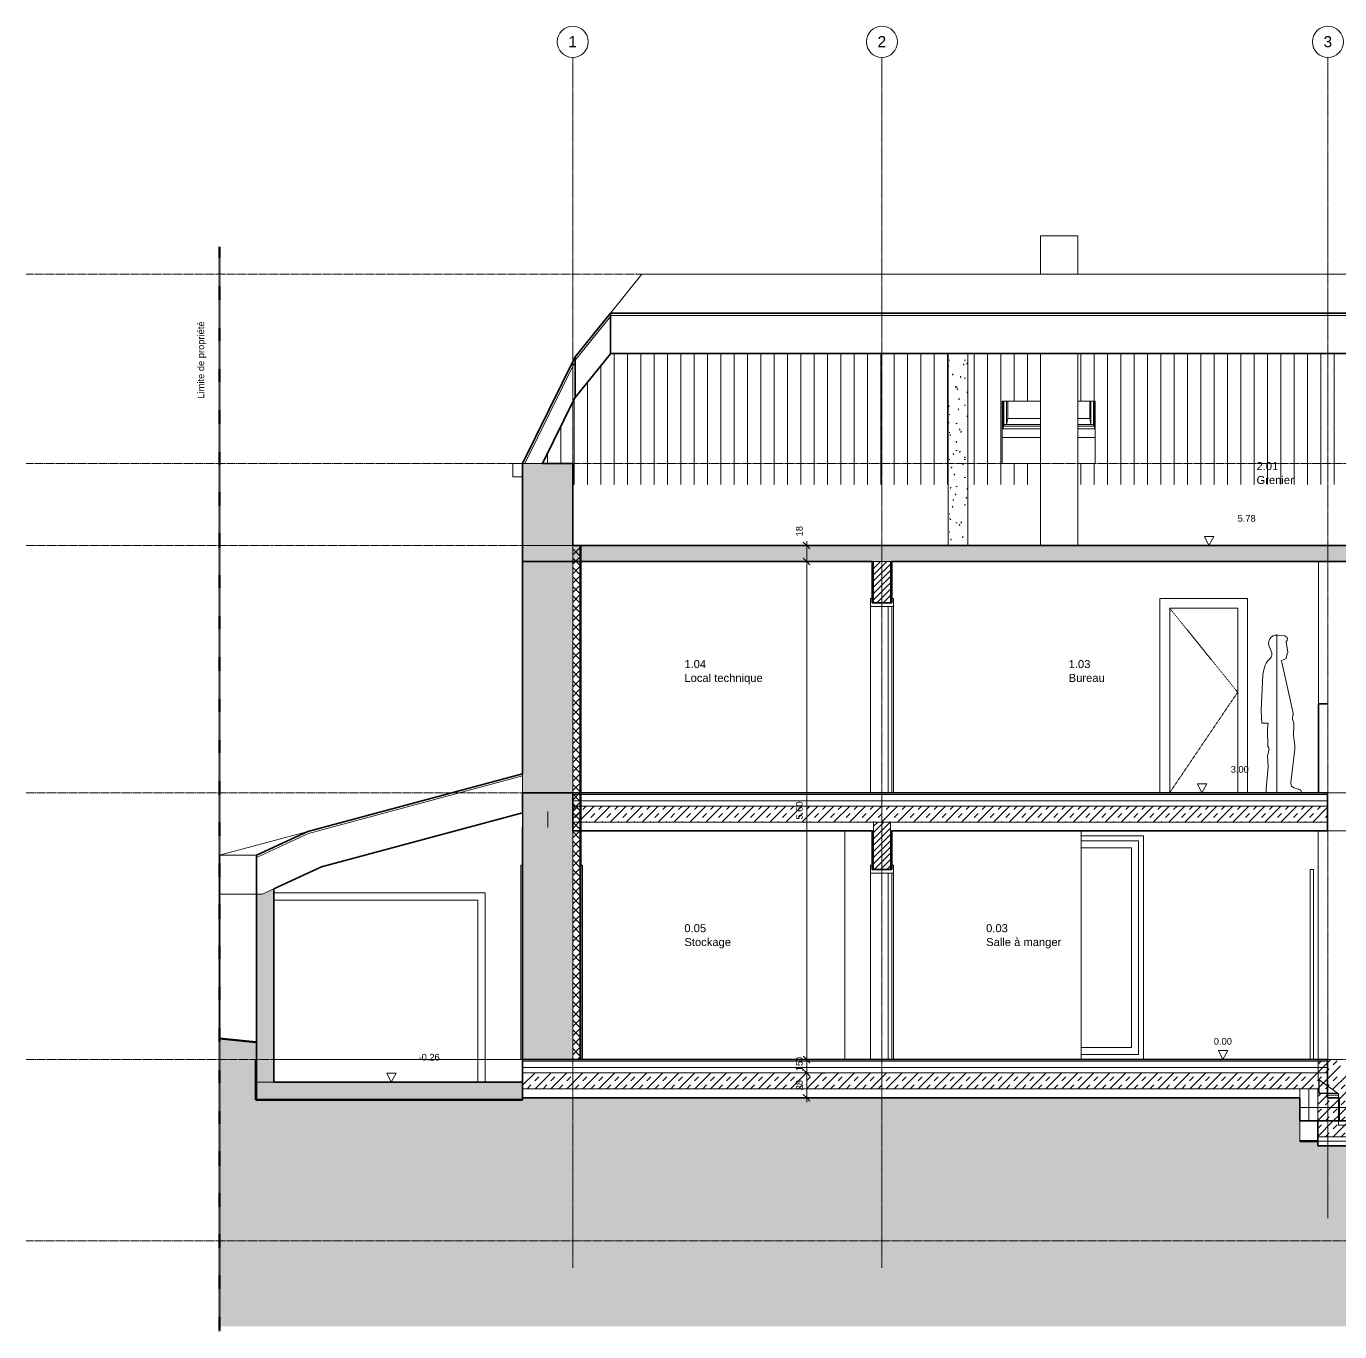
# Model space of a CAD drawing. Header units: millimetres. Extents: x 66 to 27871, y -4540 to 11619.
# Drawn here: x 66 to 14840, y -3062 to 11619 of the extents above; entities that cross this region are included whole.
import ezdxf

# ---------------------------------------------------------------- set-up
doc = ezdxf.new("R2010")
doc.units = ezdxf.units.MM
for name, pattern in [('Center', [40, 10, -5, 20, -5]), ('CENTER_LINE', [5.5, 2.5, -1.5, 0, -1.5]), ('Dash', [6, 3, -3]), ('Grid Line', [22.225, 12.7, -3.175, 3.175, -3.175])]:
    doc.linetypes.add(name, pattern=pattern)
for name, color, linetype, lineweight in [('A-ANNO-DIMS', 211, 'Continuous', 9), ('A-ANNO-DIMS-50', 211, 'Continuous', 9), ('A-AREA', 32, 'Dash', 9), ('A-AREA-IDEN', 2, 'Continuous', 9), ('A-DETL', 90, 'Continuous', 9), ('A-DETL-GENF', 92, 'Continuous', 9), ('A-DETL-MEDM', 33, 'Continuous', 25), ('A-DETL-THIN', 151, 'Continuous', 9), ('A-DOOR', 31, 'Continuous', 9), ('A-DOOR-FRAM', 31, 'Continuous', 18), ('A-FLOR', 192, 'Continuous', 9), ('A-FLOR-LEVL', 51, 'Continuous', 9), ('A-FLOR-MCUT', 51, 'Continuous', 9), ('A-FLOR-PATT', 8, 'Continuous', 35), ('A-GLAZ', 151, 'Continuous', 9), ('A-ROOF', 132, 'Continuous', 9), ('A-ROOF-OTLN', 132, 'Continuous', 9), ('A-ROOF-PATT', 132, 'Continuous', 9), ('A-WALL', 113, 'Continuous', 9), ('A-WALL-PATT', 111, 'Continuous', 35), ('C-BLDG-PADS', 91, 'Continuous', 9), ('C-TOPO', 7, 'Continuous', 9), ('G-ANNO-DIMS', 111, 'Continuous', 9), ('G-ANNO-TEXT', 231, 'Continuous', 9), ('I-WALL', 2, 'Continuous', 9), ('S-COLS', 52, 'Continuous', 9), ('S-GRID', 1, 'Continuous', 9), ('S-GRID-IDEN', 1, 'Continuous', 9), ('S-STRS', 31, 'Continuous', 9)]:
    doc.layers.add(name, color=color, linetype=linetype, lineweight=lineweight)
doc.styles.add('Arial_1', font='arial.ttf', dxfattribs={"height": 90})
doc.styles.add('Arial_2', font='arial.ttf', dxfattribs={"height": 75})
doc.styles.add('Arial_3', font='arial.ttf', dxfattribs={"height": 125})
doc.dimstyles.new('ANNOTATION_1_5MM_BLACK', dxfattribs={"dimscale": 304.8, "dimtxt": 76.519455, "dimasz": 0.246063, "dimexe": 0.164042, "dimexo": 0.0625, "dimgap": 0.065617, "dimtad": 1, "dimdec": 1, "dimlfac": 0.1, "dimrnd": 0.5, "dimdsep": 46, "dimtxsty": 'Arial_2', "dimblk1": 'OBLIQUE', "dimblk2": 'OBLIQUE', "dimsah": 1, "dimcen": 0.09, "dimdle": 0.164042, "dimazin": 0, "dimtfac": 1, "dimtdec": 4, "dimtix": 1, "dimtmove": 2, "dimatfit": 3, "dimfxl": 0.164042, "dimfxlon": 1, "dimtvp": 1, "dimtolj": 1, "dimtzin": 0, "dimarcsym": 2})
doc.dimstyles.new('ANNOTATION_1_5MM_BLACK_1', dxfattribs={"dimscale": 304.8, "dimtxt": 76.519455, "dimasz": 0.246063, "dimexe": 0.164042, "dimexo": 0.0625, "dimgap": 0.065617, "dimtad": 1, "dimlfac": 0.001, "dimrnd": 0.005, "dimzin": 0, "dimdsep": 46, "dimtxsty": 'Arial_2', "dimblk1": 'OBLIQUE', "dimblk2": 'OBLIQUE', "dimsah": 1, "dimcen": 0.09, "dimdle": 0.164042, "dimazin": 0, "dimtfac": 1, "dimtdec": 4, "dimtix": 1, "dimtmove": 0, "dimatfit": 3, "dimfxl": 0.164042, "dimfxlon": 1, "dimtvp": 1, "dimtolj": 1, "dimtzin": 0, "dimarcsym": 2})
doc.dimstyles.new('ANNOTATION_1_5MM_BLACK_2', dxfattribs={"dimscale": 304.8, "dimtxt": 76.519455, "dimasz": 0.246063, "dimexe": 0.164042, "dimexo": 0.0625, "dimgap": 0.065617, "dimtad": 1, "dimdec": 1, "dimlfac": 0.1, "dimrnd": 0.5, "dimdsep": 46, "dimtxsty": 'Arial_2', "dimblk1": 'OBLIQUE', "dimblk2": 'OBLIQUE', "dimsah": 1, "dimcen": 0.09, "dimdle": 0.164042, "dimazin": 0, "dimtfac": 1, "dimtdec": 4, "dimtix": 1, "dimtmove": 0, "dimatfit": 3, "dimfxl": 0.164042, "dimfxlon": 1, "dimtvp": 1, "dimtolj": 1, "dimtzin": 0, "dimarcsym": 2})
pattern_1 = [(45, (10277.59, 3800), (-53.033, 53.033), []), (135, (10277.59, 3800), (-53.033, -53.033), [])]
pattern_2 = [(45, (10277.59, 3800), (-89.8026, 89.8026), []), (45, (10367.39, 3800), (-89.8026, 89.8026), [63.5, -63.5])]
pattern_3 = [(45, (10277.59, 3800), (-35.3553, 35.3553), [])]

# ---------------------------------------------------------------- blocks, each defined once
blk = doc.blocks.new('WIN_DOUBLE_SINGLE OPEN__ASYM - 2400 x 2515-676227-Coupe AA')
at = {"layer": 'A-GLAZ'}
for p, q in [((12577, 2460), (11932, 2460)), ((11932, 2380), (12497, 2380)), ((12497, 2380), (12497, 135)), ((12577, 2460), (12577, 55)), ((12497, 135), (11932, 135)), ((12577, 55), (11932, 55))]:
    blk.add_line(p, q, dxfattribs=at)
blk = doc.blocks.new('DOOR_SIMPLE _U-CASING - 1010 x 2135-688134-Coupe AA')
at = {"layer": 'A-DOOR-FRAM'}
for p, q in [((5649, 2185), (5629, 2185)), ((5629, 2185), (5629, 0)), ((5649, 0), (5649, 2185)), ((6322, 2185), (6302, 2185)), ((6302, 2185), (6302, 0)), ((6322, 0), (6322, 2185)), ((5629, 0), (5649, 0)), ((6302, 0), (6322, 0))]:
    blk.add_line(p, q, dxfattribs=at)
blk = doc.blocks.new('EXT_DOOR_GARAGE - 2490 x 2130-571778-Coupe AA')
at = {"layer": 'A-DOOR-FRAM', "lineweight": 9}
for p, q in [((5144, 1790), (2850, 1790)), ((2850, 1790), (5144, 1790)), ((5144, -255), (5144, 1790)), ((5144, -255), (5144, 1790))]:
    blk.add_line(p, q, dxfattribs=at)
blk = doc.blocks.new('DOOR_SIMPLE _U-CASING - 885 x 2135-689238-Coupe AA')
at = {"layer": 'A-DOOR', "linetype": 'Dash'}
for p, q in [((13692, 4130), (12927, 5075)), ((12927, 3000), (13692, 4130))]:
    blk.add_line(p, q, dxfattribs=at)
at = {"layer": 'A-DOOR-FRAM', "lineweight": 9}
for p, q in [((13802, 5185), (12817, 5185)), ((12817, 5185), (12817, 3000)), ((13802, 5185), (13802, 3000)), ((12927, 3000), (12927, 5075)), ((12927, 5075), (13692, 5075)), ((13692, 5075), (13692, 3000))]:
    blk.add_line(p, q, dxfattribs=at)
blk = doc.blocks.new('DOOR_SLIDING - 900 x 2135-677392-Coupe AA')
at = {"layer": 'A-DOOR-FRAM', "lineweight": 9}
for p, q in [((14506, 2135), (14506, 0)), ((14546, 2135), (14506, 2135)), ((14546, 0), (14546, 2135))]:
    blk.add_line(p, q, dxfattribs=at)
blk = doc.blocks.new('DOOR_SIMPLE _U-CASING - 1010 x 2135-685026-Coupe AA')
at = {"layer": 'A-DOOR', "lineweight": 18}
for p, q in [((9801, 2095), (9761, 2095)), ((9761, 2095), (9761, 0)), ((9801, 0), (9801, 2095)), ((9761, 0), (9801, 0))]:
    blk.add_line(p, q, dxfattribs=at)
at = {"layer": 'A-DOOR-FRAM'}
for p, q in [((9581, 2185), (9561, 2185)), ((9561, 2185), (9561, 2095)), ((9561, 2095), (9821, 2095)), ((9581, 2135), (9581, 2185)), ((9801, 2135), (9581, 2135)), ((9801, 2185), (9801, 2135)), ((9821, 2185), (9801, 2185)), ((9821, 2095), (9821, 2185))]:
    blk.add_line(p, q, dxfattribs=at)
at = {"layer": 'A-DOOR-FRAM', "lineweight": 9}
for p, q in [((9561, 0), (9561, 2095)), ((9821, 2095), (9821, 0))]:
    blk.add_line(p, q, dxfattribs=at)
blk = doc.blocks.new('DOOR_SIMPLE _U-CASING - 1010 x 2135-V1-Coupe AA')
at = {"layer": 'A-DOOR', "lineweight": 18}
for p, q in [((9801, 5095), (9761, 5095)), ((9761, 5095), (9761, 3000)), ((9801, 3000), (9801, 5095)), ((9761, 3000), (9801, 3000))]:
    blk.add_line(p, q, dxfattribs=at)
at = {"layer": 'A-DOOR-FRAM'}
for p, q in [((9581, 5185), (9561, 5185)), ((9561, 5185), (9561, 5095)), ((9581, 5135), (9581, 5185)), ((9801, 5185), (9801, 5135)), ((9821, 5185), (9801, 5185)), ((9821, 5095), (9821, 5185)), ((9561, 5095), (9821, 5095)), ((9801, 5135), (9581, 5135))]:
    blk.add_line(p, q, dxfattribs=at)
at = {"layer": 'A-DOOR-FRAM', "lineweight": 9}
for p, q in [((9561, 3000), (9561, 5095)), ((9821, 5095), (9821, 3000))]:
    blk.add_line(p, q, dxfattribs=at)
blk = doc.blocks.new('GGL_Ver_2_5 - GGL size 1140 x 1180 _CK02_-V2-Coupe AA')
at = {"layer": 'A-GLAZ'}
for p, q in [((11054, 7090), (11054, 7402)), ((11059, 7402), (11059, 7125)), ((11062, 7402), (11062, 7142)), ((11093, 7142), (11093, 7402)), ((11107, 7402), (11107, 7207)), ((12028, 7207), (12028, 7402)), ((12041, 7402), (12041, 7142)), ((12072, 7142), (12072, 7402)), ((12075, 7402), (12075, 7125)), ((12081, 7402), (12081, 7090)), ((11058, 7123), (11054, 7093)), ((11472, 7093), (11054, 7093)), ((11054, 7093), (11054, 7090)), ((11058, 7123), (11472, 7123)), ((11062, 7194), (11059, 7194)), ((11062, 7178), (11059, 7178)), ((11062, 7123), (11062, 7142)), ((11062, 7142), (11472, 7142)), ((11062, 7142), (11093, 7142)), ((11093, 7142), (11107, 7207)), ((11107, 7206), (11472, 7206)), ((11892, 7206), (12028, 7206)), ((11892, 7142), (12072, 7142)), ((11892, 7123), (12076, 7123)), ((12081, 7093), (11892, 7093)), ((12041, 7142), (12028, 7207)), ((12072, 7142), (12041, 7142)), ((12075, 7194), (12072, 7194)), ((12075, 7178), (12072, 7178)), ((12072, 7142), (12072, 7123))]:
    blk.add_line(p, q, dxfattribs=at)
blk = doc.blocks.new('Entourage_RPC_Male - Alex-376316-Coupe AA')
at = {"layer": 'A-DETL-GENF'}
for p, q in [((14042, 4702), (14053, 4731)), ((14053, 4731), (14071, 4752)), ((14071, 4752), (14092, 4764)), ((14092, 4764), (14114, 4770)), ((14114, 4770), (14139, 4771)), ((14131, 4776), (14131, 4778)), ((14131, 4778), (14131, 4768)), ((14131, 4770), (14131, 4776)), ((14131, 4768), (14131, 4765)), ((14131, 4765), (14131, 4756)), ((14131, 4756), (14131, 4728)), ((14131, 4728), (14131, 4705)), ((14139, 4771), (14219, 4763)), ((14219, 4763), (14221, 4764)), ((14221, 4764), (14225, 4762)), ((14225, 4762), (14231, 4759)), ((14231, 4759), (14238, 4754)), ((14238, 4754), (14244, 4749)), ((14244, 4749), (14249, 4743)), ((14249, 4743), (14251, 4737)), ((14252, 4728), (14250, 4720)), ((14251, 4737), (14252, 4728)), ((14040, 4674), (14042, 4702)), ((14047, 4648), (14040, 4674)), ((14075, 4574), (14047, 4648)), ((14131, 4705), (14131, 4685)), ((14131, 4685), (14131, 4642)), ((14131, 4642), (14131, 4585)), ((14131, 4585), (14131, 4544)), ((14240, 4700), (14236, 4695)), ((14236, 4695), (14257, 4580)), ((14247, 4712), (14240, 4700)), ((14250, 4720), (14247, 4712)), ((14257, 4580), (14247, 4563)), ((13985, 4381), (14001, 4433)), ((14001, 4433), (14011, 4455)), ((14011, 4455), (14024, 4474)), ((14024, 4474), (14060, 4512)), ((14060, 4512), (14068, 4523)), ((14068, 4523), (14074, 4536)), ((14074, 4536), (14077, 4551)), ((14077, 4551), (14075, 4574)), ((14131, 4544), (14131, 4534)), ((14131, 4534), (14131, 4523)), ((14131, 4523), (14131, 4509)), ((14131, 4509), (14131, 4432)), ((14239, 4508), (14180, 4483)), ((14180, 4483), (14190, 4466)), ((14190, 4466), (14316, 3893)), ((14247, 4563), (14239, 4508)), ((13957, 3924), (13974, 4327)), ((13974, 4327), (13985, 4381)), ((14131, 4432), (14131, 4417)), ((14131, 4417), (14131, 4383)), ((14131, 4383), (14131, 4069)), ((14131, 4069), (14131, 3957)), ((13965, 3780), (13957, 3924)), ((14131, 3957), (14131, 3913)), ((14131, 3913), (14131, 3896)), ((14131, 3896), (14131, 3881)), ((14131, 3881), (14131, 3867)), ((14131, 3867), (14131, 3854)), ((14131, 3854), (14131, 3840)), ((14308, 3853), (14307, 3848)), ((14307, 3848), (14307, 3836)), ((14310, 3858), (14308, 3853)), ((14312, 3864), (14310, 3858)), ((14314, 3870), (14312, 3864)), ((14315, 3877), (14314, 3870)), ((14316, 3885), (14315, 3877)), ((14316, 3893), (14316, 3885)), ((13975, 3781), (13965, 3780)), ((14036, 3780), (13975, 3781)), ((14028, 3713), (14036, 3780)), ((14030, 3524), (14028, 3713)), ((14131, 3840), (14131, 3827)), ((14131, 3827), (14131, 3812)), ((14131, 3812), (14131, 3792)), ((14131, 3792), (14131, 3154)), ((14307, 3836), (14309, 3825)), ((14309, 3825), (14323, 3780)), ((14325, 3769), (14320, 3638)), ((14323, 3780), (14325, 3769)), ((14131, 3103), (14131, 3643)), ((14320, 3638), (14322, 3618)), ((14322, 3618), (14328, 3588)), ((14328, 3588), (14335, 3531)), ((14029, 3414), (14030, 3426)), ((14034, 3291), (14029, 3414)), ((14031, 3521), (14030, 3524)), ((14030, 3426), (14042, 3480)), ((14032, 3518), (14031, 3521)), ((14035, 3515), (14032, 3518)), ((14037, 3512), (14035, 3515)), ((14039, 3508), (14037, 3512)), ((14041, 3505), (14039, 3508)), ((14042, 3503), (14041, 3505)), ((14043, 3492), (14042, 3503)), ((14042, 3480), (14043, 3492)), ((14334, 3491), (14290, 3115)), ((14335, 3511), (14334, 3491)), ((14335, 3531), (14335, 3511)), ((14014, 3045), (14034, 3291)), ((14131, 3356), (14131, 3348)), ((14131, 3348), (14131, 3339)), ((14131, 3339), (14131, 3329)), ((14131, 3329), (14131, 3320)), ((14131, 3320), (14131, 3311)), ((14131, 3311), (14131, 3302)), ((14131, 3302), (14131, 3276)), ((14131, 3276), (14131, 3195)), ((14131, 3195), (14131, 3178)), ((14131, 3178), (14131, 3136)), ((14131, 3154), (14131, 3117)), ((14131, 3136), (14131, 3000)), ((14131, 3117), (14131, 3085)), ((14131, 3000), (14131, 3103)), ((14290, 3115), (14293, 3084)), ((14014, 3045), (14012, 3000)), ((14131, 3085), (14131, 3078)), ((14131, 3078), (14131, 3075)), ((14131, 3075), (14131, 3073)), ((14131, 3073), (14131, 3074)), ((14131, 3074), (14131, 3023)), ((14131, 3073), (14131, 3073)), ((14131, 3023), (14131, 3000)), ((14293, 3084), (14298, 3073)), ((14298, 3073), (14309, 3064)), ((14309, 3064), (14323, 3056)), ((14323, 3056), (14340, 3050)), ((14340, 3050), (14356, 3045)), ((14356, 3045), (14370, 3041)), ((14370, 3041), (14380, 3038)), ((14380, 3038), (14388, 3036)), ((14388, 3036), (14394, 3032)), ((14394, 3032), (14399, 3029)), ((14399, 3029), (14403, 3024)), ((14403, 3024), (14406, 3018)), ((14406, 3018), (14409, 3010)), ((14409, 3010), (14413, 3000))]:
    blk.add_line(p, q, dxfattribs=at)
blk = doc.blocks.new('FP_1_3-Coupe AA')
at = {"layer": 'S-COLS'}
for p, q in [((10437, 7938), (10437, 5780)), ((10446, 7864), (10453, 7864)), ((10617, 7864), (10629, 7864)), ((10649, 7831), (10648, 7828)), ((10650, 7835), (10649, 7831)), ((10657, 5780), (10657, 7938)), ((10437, 7805), (10437, 7809)), ((10437, 7801), (10437, 7805)), ((10438, 7798), (10437, 7801)), ((10438, 7794), (10438, 7798)), ((10485, 7699), (10483, 7695)), ((10487, 7702), (10485, 7699)), ((10488, 7706), (10487, 7702)), ((10490, 7710), (10488, 7706)), ((10574, 7680), (10572, 7683)), ((10608, 7818), (10606, 7822)), ((10610, 7815), (10608, 7818)), ((10611, 7811), (10610, 7815)), ((10613, 7808), (10611, 7811)), ((10647, 7824), (10646, 7820)), ((10648, 7828), (10647, 7824)), ((10519, 7560), (10517, 7556)), ((10521, 7564), (10519, 7560)), ((10520, 7559), (10537, 7559)), ((10523, 7567), (10521, 7564)), ((10525, 7571), (10523, 7567)), ((10537, 7541), (10534, 7545)), ((10539, 7537), (10537, 7541)), ((10541, 7534), (10539, 7537)), ((10576, 7676), (10574, 7680)), ((10578, 7672), (10576, 7676)), ((10580, 7669), (10578, 7672)), ((10617, 7661), (10629, 7661)), ((10543, 7530), (10541, 7534)), ((10556, 7421), (10554, 7418)), ((10558, 7425), (10556, 7421)), ((10560, 7428), (10558, 7425)), ((10562, 7432), (10560, 7428)), ((10649, 7504), (10648, 7507)), ((10650, 7500), (10649, 7504)), ((10650, 7496), (10650, 7500)), ((10651, 7493), (10650, 7496)), ((10655, 7458), (10654, 7455)), ((10656, 7466), (10655, 7462)), ((10655, 7462), (10655, 7458)), ((10656, 7469), (10656, 7466)), ((10443, 7351), (10442, 7355)), ((10444, 7348), (10443, 7351)), ((10444, 7344), (10444, 7348)), ((10445, 7340), (10444, 7344)), ((10446, 7254), (10453, 7254)), ((10550, 7314), (10548, 7318)), ((10552, 7311), (10550, 7314)), ((10554, 7307), (10552, 7311)), ((10556, 7303), (10554, 7307)), ((10617, 7356), (10629, 7356)), ((10653, 7242), (10652, 7239)), ((10441, 7157), (10440, 7154)), ((10442, 7164), (10441, 7161)), ((10441, 7161), (10441, 7157)), ((10442, 7168), (10442, 7164)), ((10520, 7153), (10537, 7153)), ((10651, 7232), (10650, 7228)), ((10652, 7235), (10651, 7232)), ((10652, 7239), (10652, 7235)), ((10658, 7093), (10658, 7089)), ((10446, 7051), (10453, 7051)), ((10456, 7018), (10455, 7015)), ((10457, 7022), (10456, 7018)), ((10459, 7026), (10457, 7022)), ((10460, 7029), (10459, 7026)), ((10527, 6949), (10525, 6952)), ((10529, 6945), (10527, 6949)), ((10531, 6941), (10529, 6945)), ((10564, 7087), (10562, 7091)), ((10566, 7084), (10564, 7087)), ((10568, 7080), (10566, 7084)), ((10570, 7076), (10568, 7080)), ((10579, 7056), (10577, 7052)), ((10581, 7059), (10579, 7056)), ((10583, 7063), (10581, 7059)), ((10585, 7067), (10583, 7063)), ((10657, 7050), (10656, 7054)), ((10657, 7047), (10657, 7050)), ((10657, 7043), (10657, 7047)), ((10657, 7039), (10657, 7043)), ((10492, 6810), (10490, 6813)), ((10494, 6806), (10492, 6810)), ((10495, 6803), (10494, 6806)), ((10497, 6799), (10495, 6803)), ((10520, 6848), (10537, 6848)), ((10533, 6938), (10531, 6941)), ((10566, 6829), (10564, 6825)), ((10568, 6832), (10566, 6829)), ((10570, 6836), (10568, 6832)), ((10572, 6840), (10570, 6836)), ((10446, 6746), (10453, 6746)), ((10471, 6653), (10470, 6649)), ((10473, 6656), (10471, 6653)), ((10475, 6660), (10473, 6656)), ((10476, 6664), (10475, 6660)), ((10601, 6690), (10599, 6686)), ((10603, 6694), (10601, 6690)), ((10605, 6697), (10603, 6694)), ((10606, 6701), (10605, 6697)), ((10617, 6746), (10629, 6746)), ((10622, 6773), (10620, 6776)), ((10623, 6769), (10622, 6773)), ((10625, 6765), (10623, 6769)), ((10626, 6762), (10625, 6765)), ((10504, 6583), (10502, 6587)), ((10506, 6579), (10504, 6583)), ((10508, 6576), (10506, 6579)), ((10510, 6572), (10508, 6576)), ((10617, 6543), (10629, 6543)), ((10462, 6426), (10461, 6422)), ((10463, 6430), (10462, 6426)), ((10465, 6433), (10463, 6430)), ((10466, 6437), (10465, 6433)), ((10517, 6356), (10515, 6360)), ((10519, 6353), (10517, 6356)), ((10520, 6442), (10537, 6442)), ((10650, 6412), (10649, 6409)), ((10651, 6420), (10650, 6416)), ((10650, 6416), (10650, 6412)), ((10652, 6423), (10651, 6420)), ((10483, 6217), (10482, 6221)), ((10485, 6214), (10483, 6217)), ((10487, 6210), (10485, 6214)), ((10489, 6207), (10487, 6210)), ((10490, 6287), (10489, 6284)), ((10492, 6291), (10490, 6287)), ((10494, 6295), (10492, 6291)), ((10496, 6298), (10494, 6295)), ((10521, 6349), (10519, 6353)), ((10523, 6345), (10521, 6349)), ((10617, 6238), (10629, 6238)), ((10639, 6319), (10638, 6323)), ((10640, 6315), (10639, 6319)), ((10642, 6312), (10640, 6315)), ((10643, 6308), (10642, 6312)), ((10658, 6280), (10658, 6277)), ((10658, 6277), (10658, 6273)), ((10658, 6273), (10658, 6270)), ((10446, 6137), (10453, 6137)), ((10457, 6079), (10456, 6082)), ((10458, 6075), (10457, 6079)), ((10460, 6071), (10458, 6075)), ((10461, 6068), (10460, 6071)), ((10446, 5934), (10453, 5934)), ((10520, 6035), (10537, 6035)), ((10562, 6010), (10560, 6006)), ((10564, 6013), (10562, 6010)), ((10566, 6017), (10564, 6013)), ((10568, 6021), (10566, 6017)), ((10581, 6041), (10579, 6045)), ((10583, 6038), (10581, 6041)), ((10585, 6034), (10583, 6038)), ((10587, 6031), (10585, 6034)), ((10437, 5895), (10437, 5892)), ((10466, 5852), (10464, 5856)), ((10467, 5848), (10466, 5852)), ((10469, 5845), (10467, 5848)), ((10470, 5841), (10469, 5845)), ((10598, 5871), (10596, 5867)), ((10600, 5875), (10598, 5871)), ((10601, 5878), (10600, 5875)), ((10603, 5882), (10601, 5878))]:
    blk.add_line(p, q, dxfattribs=at)
blk = doc.blocks.new('Concrete Round - 220mm-667339-Coupe AA')
at = {"layer": 'S-COLS'}
blk.add_blockref('FP_1_3-Coupe AA', (0, 0), dxfattribs=at)
blk = doc.blocks.new('Cotes d_élévation - OKFFB-441809-Coupe AA')
at = {"layer": 'G-ANNO-DIMS'}
for p, q in [((18151, -440), (18200, -540)), ((18151, -440), (18255, -440)), ((18255, -440), (18200, -540)), ((18241, -540), (18163, -540))]:
    blk.add_line(p, q, dxfattribs=at)
blk = doc.blocks.new('DIMBLOCK1-Coupe AA')
at = {"layer": 'A-ANNO-DIMS-50'}
for p, q in [((8894, 5780), (8794, 5780)), ((8844, 5780), (8806, 5818)), ((8844, 5830), (8844, 5600)), ((8844, 5780), (8881, 5742)), ((8844, 5780), (8894, 5780)), ((8844, 5600), (8806, 5637)), ((8894, 5600), (8794, 5600)), ((8844, 5600), (8881, 5562)), ((8844, 5600), (8894, 5600))]:
    blk.add_line(p, q, dxfattribs=at)
at = {"layer": 'A-ANNO-DIMS-50', "color": 0, "insert": (8723, 5882), "char_height": 75, "width": 139.57, "attachment_point": 1, "rotation": 90, "line_spacing_factor": 0.941778, "style": 'Arial_2'}
blk.add_mtext('18', dxfattribs=at)
blk = doc.blocks.new('_Oblique')
at = {"color": 0, "linetype": 'ByBlock', "lineweight": -2}
blk.add_line((-0.5, -0.5), (0.5, 0.5), dxfattribs=at)
blk = doc.blocks.new('DIMBLOCK2-Coupe AA')
at = {"layer": 'A-ANNO-DIMS-50'}
for p, q in [((8844, 5600), (8806, 5637)), ((8894, 5600), (8794, 5600)), ((8844, 5600), (8844, 0)), ((8844, 5600), (8881, 5562)), ((8844, 5600), (8894, 5600)), ((8894, 0), (8794, 0)), ((8844, 0), (8806, 38)), ((8844, 0), (8881, -38)), ((8844, 0), (8894, 0))]:
    blk.add_line(p, q, dxfattribs=at)
at = {"layer": 'A-ANNO-DIMS-50', "color": 0, "insert": (8723, 2698), "char_height": 75, "width": 244.24, "attachment_point": 1, "rotation": 90, "line_spacing_factor": 0.941778, "style": 'Arial_2'}
blk.add_mtext('5.60', dxfattribs=at)
blk = doc.blocks.new('DIMBLOCK3-Coupe AA')
at = {"layer": 'A-ANNO-DIMS-50'}
for p, q in [((8894, 0), (8794, 0)), ((8894, 0), (8794, 0)), ((8844, 0), (8806, 38)), ((8844, 0), (8806, 38)), ((8844, 0), (8844, 0)), ((8844, 0), (8881, -38)), ((8844, 0), (8894, 0)), ((8844, 0), (8881, -38)), ((8844, 0), (8894, 0))]:
    blk.add_line(p, q, dxfattribs=at)
at = {"layer": 'A-ANNO-DIMS-50', "color": 0, "insert": (8723, -29), "char_height": 75, "width": 69.78, "attachment_point": 1, "rotation": 90, "line_spacing_factor": 0.941778, "style": 'Arial_2'}
blk.add_mtext('0', dxfattribs=at)
blk = doc.blocks.new('DIMBLOCK4-Coupe AA')
at = {"layer": 'A-ANNO-DIMS-50'}
for p, q in [((8894, 0), (8794, 0)), ((8844, 0), (8806, 38)), ((8844, 0), (8844, -150)), ((8844, 0), (8881, -38)), ((8844, 0), (8894, 0)), ((8844, -150), (8806, -112)), ((8894, -150), (8794, -150)), ((8844, -150), (8881, -187)), ((8844, -150), (8894, -150))]:
    blk.add_line(p, q, dxfattribs=at)
at = {"layer": 'A-ANNO-DIMS-50', "color": 0, "insert": (8723, -133), "char_height": 75, "width": 139.57, "attachment_point": 1, "rotation": 90, "line_spacing_factor": 0.941778, "style": 'Arial_2'}
blk.add_mtext('15', dxfattribs=at)
blk = doc.blocks.new('DIMBLOCK5-Coupe AA')
at = {"layer": 'A-ANNO-DIMS-50'}
for p, q in [((8844, -150), (8806, -112)), ((8894, -150), (8794, -150)), ((8844, -150), (8844, -480)), ((8844, -150), (8881, -187)), ((8844, -150), (8894, -150)), ((8894, -430), (8794, -430)), ((8844, -430), (8806, -393)), ((8844, -430), (8881, -468)), ((8844, -430), (8894, -430))]:
    blk.add_line(p, q, dxfattribs=at)
at = {"layer": 'A-ANNO-DIMS-50', "color": 0, "insert": (8723, -348), "char_height": 75, "width": 139.57, "attachment_point": 1, "rotation": 90, "line_spacing_factor": 0.941778, "style": 'Arial_2'}
blk.add_mtext('28', dxfattribs=at)
blk = doc.blocks.new('Quadrillage - M_Grid Head - Circle_3_5-489728-Coupe AA')
at = {"layer": 'S-GRID-IDEN'}
blk.add_circle((9691, 11444), 175, dxfattribs=at)

msp = doc.modelspace()

# ---------------------------------------------------------------- hatches: boundary and pattern name
at = {"layer": 'A-DETL-GENF'}
msp.add_hatch(color=10, dxfattribs=at).paths.add_polyline_path([(5930.854, 2610), (5930.854, 2790), (5649.354, 2790), (5649.354, 2610), (5913.471, 2610)])
at = {"layer": 'A-FLOR-PATT', "lineweight": 9}
for points in [[(14187.363, 5600), (20820.354, 5600), (20820.354, 5780), (5649.354, 5780), (5649.354, 5600), (12348.72, 5600)], [(2654.808, -455), (5649.354, -455), (5649.354, -255), (2654.808, -255)]]:
    msp.add_hatch(color=256, dxfattribs=at).paths.add_polyline_path(points)
h = msp.add_hatch(dxfattribs=at)
h.set_pattern_fill('FP1_2', color=256, style=0, pattern_type=2)
h.set_pattern_definition(pattern_2)
h.paths.add_polyline_path([(10510.077, 2670), (14702.354, 2670), (14702.354, 2850), (6212.354, 2850), (6212.354, 2670), (9785.854, 2670)])
h = msp.add_hatch(dxfattribs=at)
h.set_pattern_fill('FP1_2', color=256, style=0, pattern_type=2)
h.set_pattern_definition(pattern_2)
h.paths.add_polyline_path([(10510.077, -330), (14702.354, -330), (14702.354, -150), (5649.354, -150), (5649.354, -330), (9590.756, -330)])
h = msp.add_hatch(dxfattribs=at)
h.set_pattern_fill('FP1_2', color=256, style=0, pattern_type=2)
h.set_pattern_definition(pattern_2)
h.paths.add_polyline_path([(14592.354, -870), (15347.354, -870), (15347.354, -690), (14592.354, -690)])
at = {"layer": 'A-ROOF-PATT'}
h = msp.add_hatch(dxfattribs=at)
h.set_pattern_fill('FP1_4', color=256, style=0, pattern_type=2)
h.set_pattern_definition([(90, (10277.59, 8148.05), (-150, 9e-15), [])])
h.paths.add_polyline_path([(6240.608, 6467.388), (10437.354, 6467.388), (10437.354, 7937.97), (6638.229, 7937.97), (6240.608, 7444.84), (6240.608, 7446.751), (5872.675, 6700), (6212.354, 6700), (6212.354, 6467.388)])
h.paths.add_polyline_path([(10657.354, 6467.388), (11472.354, 6467.388), (11472.354, 6701.621), (11044.657, 6701.621), (11044.657, 7402.096), (11472.354, 7402.096), (11472.354, 7937.97), (10657.354, 7937.97), (10657.354, 6600.438)])
h.paths.add_polyline_path([(12348.72, 6467.388), (15251.354, 6467.388), (15251.354, 7937.97), (11892.354, 7937.97), (11892.354, 7402.096), (12090.051, 7402.096), (12090.051, 6701.621), (11892.354, 6701.621), (11892.354, 6467.388)])
h.paths.add_polyline_path([(16026.006, 6467.388), (16293.354, 6467.388), (16293.354, 7937.97), (15471.354, 7937.97), (15471.354, 6467.388)])
h.paths.add_polyline_path([(16873.354, 6467.388), (20257.354, 6467.388), (20257.354, 6700), (20597.033, 6700), (20229.1, 7446.751), (20229.1, 7444.84), (19831.478, 7937.97), (16873.354, 7937.97), (16873.354, 6679.803)])
h.paths.add_polyline_path([(17864.648, 6701.621), (17022.157, 6701.621), (17022.157, 7402.096), (18067.551, 7402.096), (18067.551, 6701.621)])
at = {"layer": 'A-WALL-PATT', "lineweight": 9}
for points in [[(5649.354, 5780), (6212.354, 5780), (6212.354, 6700), (5649.354, 6700)], [(5913.471, 3000), (6212.354, 3000), (6212.354, 5780), (5649.354, 5780), (5649.354, 3000)], [(5649.354, 0), (6212.354, 0), (6212.354, 3000), (5649.354, 3000), (5649.354, 2790), (5930.854, 2790), (5930.854, 2610), (5649.354, 2610), (5649.354, 64.007)], [(2654.808, -255), (2850.01, -255), (2850.01, 1919.934), (2719.924, 1860), (2654.808, 1860), (2654.808, 1166.64)]]:
    msp.add_hatch(color=256, dxfattribs=at).paths.add_polyline_path(points)
h = msp.add_hatch(dxfattribs=at)
h.set_pattern_fill('FP1_1', color=256, style=0, pattern_type=2)
h.set_pattern_definition(pattern_1)
h.paths.add_polyline_path([(6292.354, 3000), (6292.354, 5780), (6212.354, 5780), (6212.354, 3000)])
h = msp.add_hatch(dxfattribs=at)
h.set_pattern_fill('FP1_3', color=256, style=0, pattern_type=2)
h.set_pattern_definition(pattern_3)
h.paths.add_polyline_path([(9785.854, 5135), (9785.854, 5600), (9595.854, 5600), (9595.854, 5135)])
h = msp.add_hatch(dxfattribs=at)
h.set_pattern_fill('FP1_1', color=256, style=0, pattern_type=2)
h.set_pattern_definition(pattern_1)
h.paths.add_polyline_path([(6212.354, 0), (6292.354, 0), (6292.354, 3000), (6212.354, 3000), (6212.354, 64.007)])
h = msp.add_hatch(dxfattribs=at)
h.set_pattern_fill('FP1_3', color=256, style=0, pattern_type=2)
h.set_pattern_definition(pattern_3)
h.paths.add_polyline_path([(9595.854, 2135), (9785.854, 2135), (9785.854, 2670), (9595.854, 2670), (9595.854, 2269.272)])
h = msp.add_hatch(dxfattribs=at)
h.set_pattern_fill('FP1_2', color=256, style=0, pattern_type=2)
h.set_pattern_definition(pattern_2)
h.paths.add_polyline_path([(14592.354, -690), (14832.354, -690), (14832.354, -430), (14702.354, -430), (14702.354, -330), (14592.354, -330), (14592.354, -487.309)])
at = {"layer": 'C-TOPO'}
for color, points in [(50, [(2239.354, -3000), (2649.484, -3000), (2649.484, 193.36), (2239.354, 236.23), (2239.354, -1038.626)]), (10, [(5649.354, -3000), (14392.354, -3000), (14392.354, -430), (5649.354, -430), (5649.354, -1038.626)]), (10, [(2649.484, -3000), (5649.354, -3000), (5649.354, -455.16), (2649.484, -455.16), (2649.484, -1038.626)]), (10, [(15303.634, -3000), (20820.354, -3000), (20820.354, -920.16), (20497.354, -920.16), (20497.354, -970), (14592.354, -970), (14592.354, -920.16), (14392.354, -920.16), (14392.354, -3000)])]:
    msp.add_hatch(color=color, dxfattribs=at).paths.add_polyline_path(points)
at = {"layer": 'S-STRS'}
h = msp.add_hatch(dxfattribs=at)
h.set_pattern_fill('FP1_2', color=256, style=0, pattern_type=2)
h.set_pattern_definition(pattern_2)
h.paths.add_polyline_path([(15347.354, -740), (15347.354, -360), (15097.354, -360), (15097.354, -180), (14847.354, -180), (14847.354, 0), (14597.354, 0), (14597.354, -221.802), (14825.828, -386.304), (14825.828, -740), (15106.684, -740)])

# ---------------------------------------------------------------- linework, layer by layer
at = {"color": 3, "lineweight": 25}
for q in [(14607.596, -220.177), (14817.073, -380)]:
    msp.add_line((14607.596, -380), q, dxfattribs=at)
at = {"layer": 'A-AREA'}
msp.add_line((5629.354, 0), (2850.01, 0), dxfattribs=at)
at = {"layer": 'A-DETL', "linetype": 'CENTER_LINE', "lineweight": 50}
msp.add_line((2239.354, 9138.4), (2239.354, -3061.6), dxfattribs=at)
at = {"layer": 'A-DETL-MEDM'}
msp.add_line((5649.354, 2790), (5649.354, 2610), dxfattribs=at)
at = {"layer": 'A-DETL-THIN'}
msp.add_line((5930.854, 2610), (5930.854, 2790), dxfattribs=at)
at = {"layer": 'A-FLOR', "lineweight": 35}
for p, q in [((20257.354, 5780), (6212.354, 5780)), ((5649.354, 5600), (9580.854, 5600)), ((9800.854, 5600), (20167.354, 5600)), ((14702.354, 3000), (6212.354, 3000)), ((6212.354, 3000), (6212.354, 2570)), ((14702.354, 2570), (14702.354, 3000)), ((6212.354, 2570), (9580.854, 2570)), ((9800.854, 2570), (14702.354, 2570)), ((14702.354, 0), (5649.354, 0)), ((5649.354, 0), (5649.354, -455)), ((14702.354, -430), (14702.354, 0)), ((2654.808, -255), (2654.808, -455)), ((5649.354, -255), (2850.01, -255)), ((5649.354, -430), (14392.354, -430)), ((2654.808, -455), (5649.354, -455)), ((15347.354, -690), (14592.354, -690)), ((14592.354, -690), (14592.354, -970)), ((14592.354, -970), (20497.354, -970))]:
    msp.add_line(p, q, dxfattribs=at)
at = {"layer": 'A-FLOR'}
for p, q in [((14702.354, 3000), (14822.354, 3000)), ((20167.354, 2570), (14702.354, 2570)), ((2654.808, -455), (2649.484, -455))]:
    msp.add_line(p, q, dxfattribs=at)
at = {"layer": 'A-FLOR-LEVL', "linetype": 'Center'}
for p, q in [((65.92, 8830.149), (24734.922, 8830.149)), ((65.92, 6700), (24734.922, 6700)), ((24734.922, 5780), (65.92, 5780)), ((24734.922, 3000), (65.92, 3000)), ((24734.922, 0), (65.92, 0)), ((65.92, -2040), (24734.922, -2040))]:
    msp.add_line(p, q, dxfattribs=at)
at = {"layer": 'A-FLOR-MCUT'}
for p, q in [((14702.354, 2980), (6212.354, 2980)), ((14702.354, 2910), (6212.354, 2910)), ((14702.354, 2850), (6212.354, 2850)), ((14702.354, 2670), (6212.354, 2670)), ((14702.354, -20), (5649.354, -20)), ((14702.354, -90), (5649.354, -90)), ((2850.01, -255), (2654.808, -255)), ((14702.354, -150), (5649.354, -150)), ((14592.354, -330), (5649.354, -330)), ((20497.354, -870), (14592.354, -870))]:
    msp.add_line(p, q, dxfattribs=at)
at = {"layer": 'A-ROOF'}
for p, q in [((6990.608, 8830.149), (6636.688, 8391.219)), ((6990.608, 8830.149), (6636.688, 8391.219)), ((6990.608, 8830.149), (16293.354, 8830.149)), ((6240.608, 7864.951), (6636.688, 8356.17)), ((6636.688, 8367.59), (19833.019, 8367.59)), ((5673.879, 6700), (6240.608, 7850.223)), ((6636.688, 7936.059), (6638.229, 7937.97)), ((6240.608, 7446.751), (5872.675, 6700)), ((11044.657, 6701.621), (11044.657, 7402.096)), ((11044.657, 7402.096), (11472.354, 7402.096)), ((11892.354, 7402.096), (12090.051, 7402.096)), ((12090.051, 7402.096), (12090.051, 6701.621)), ((11059.35, 7133.421), (11062.354, 7133.421)), ((12072.354, 7133.421), (12075.354, 7133.421)), ((11044.657, 6993.762), (11472.354, 6993.762)), ((11892.354, 6993.762), (12090.051, 6993.762)), ((5649.354, 6700), (5872.312, 6700)), ((11472.354, 6701.621), (11044.657, 6701.621)), ((12090.051, 6701.621), (11892.354, 6701.621)), ((3240.383, 2542.335), (5649.354, 3187.817)), ((3232.269, 2562.938), (2239.354, 2296.887)), ((2654.808, 2272.546), (3240.383, 2542.335)), ((2239.354, 1860), (2239.354, 2296.887)), ((2239.354, 2296.887), (2654.808, 2296.887)), ((2239.354, 1860), (2654.808, 1860))]:
    msp.add_line(p, q, dxfattribs=at)
at = {"layer": 'A-ROOF', "lineweight": 35}
for p, q in [((6636.688, 8391.219), (6240.608, 7900)), ((19833.019, 8391.219), (6636.688, 8391.219)), ((6636.688, 7936.059), (6636.688, 8391.219)), ((6240.608, 7900), (5649.354, 6700)), ((6240.608, 7444.84), (6636.688, 7936.059)), ((6240.608, 7444.84), (6240.608, 7900)), ((6636.688, 7937.97), (19833.019, 7937.97)), ((5872.312, 6700), (6240.608, 7447.486)), ((5649.354, 3210.593), (3232.269, 2562.938)), ((3387.894, 2167.75), (5649.354, 2773.707)), ((3232.269, 2562.938), (2654.808, 2296.887)), ((2654.808, 2296.887), (2654.808, 1860)), ((2850.01, 1919.934), (3387.894, 2167.75))]:
    msp.add_line(p, q, dxfattribs=at)
at = {"layer": 'A-ROOF-OTLN'}
for p, q in [((5540.354, 6700), (5649.354, 6700)), ((5540.354, 6550.088), (5540.354, 6700)), ((5649.354, 6550.088), (5540.354, 6550.088))]:
    msp.add_line(p, q, dxfattribs=at)
at = {"layer": 'A-WALL'}
for p, q in [((11472.354, 8830.149), (11472.354, 9262.3)), ((11892.354, 9262.3), (11472.354, 9262.3)), ((11892.354, 8830.149), (11892.354, 9262.3)), ((11472.354, 5780), (11472.354, 7937.97)), ((11892.354, 5780), (11892.354, 7937.97)), ((5872.312, 6700), (5649.354, 6700)), ((5649.354, 5780), (6212.354, 5780)), ((6212.354, 5780), (6212.354, 0)), ((6292.354, 5780), (6292.354, 0)), ((9800.854, 5600), (9580.854, 5600)), ((9595.854, 5135), (9595.854, 5600)), ((9785.854, 5135), (9785.854, 5600)), ((14602.354, 4000), (14602.354, 5600)), ((5649.354, 3210.593), (5649.354, 3000)), ((14822.354, 3000), (20167.354, 3000)), ((9595.854, 2670), (9595.854, 2135)), ((9785.854, 2670), (9785.854, 2135)), ((9595.854, 2570), (9580.854, 2570)), ((9800.854, 2570), (9785.854, 2570)), ((11932.354, 0), (11932.354, 2570)), ((11932.354, 2515), (12632.354, 2515)), ((12632.354, 2515), (12632.354, 0)), ((14597.354, 2570), (14597.354, 0)), ((2239.354, 236.23), (2239.354, 1860)), ((2719.924, 1860), (2654.808, 1860)), ((2850.01, 1919.934), (2719.924, 1860)), ((2850.01, 1875), (5229.354, 1875)), ((5229.354, 1875), (5229.354, -255)), ((2654.808, -255), (2850.01, -255)), ((14392.354, -330), (14392.354, -430)), ((14492.354, -690), (14492.354, -330)), ((14592.354, -690), (14592.354, -330)), ((14825.828, -400), (14702.354, -400))]:
    msp.add_line(p, q, dxfattribs=at)
at = {"layer": 'A-WALL', "lineweight": 35}
for p, q in [((5649.354, 6700), (5649.354, 3210.593)), ((6212.354, 6700), (5872.312, 6700)), ((6212.354, 5780), (6212.354, 6700)), ((6302.354, 0), (6302.354, 5780)), ((9580.854, 5600), (9580.854, 5135)), ((9800.854, 5135), (9800.854, 5600)), ((9580.854, 5135), (9800.854, 5135)), ((14602.354, 4000), (14602.354, 3000)), ((14702.354, 4000), (14602.354, 4000)), ((6212.354, 3000), (5649.354, 3000)), ((5649.354, 3000), (5649.354, 2790)), ((5649.354, 2610), (5649.354, 0)), ((9580.854, 2570), (9580.854, 2135)), ((9800.854, 2135), (9800.854, 2570)), ((9580.854, 2135), (9800.854, 2135)), ((2654.808, 1860), (2654.808, -255)), ((2850.01, -255), (2850.01, 1919.934)), ((14392.354, -430), (14392.354, -690)), ((14832.354, -430), (14702.354, -430)), ((14832.354, -690), (14832.354, -430)), ((14392.354, -690), (14592.354, -690))]:
    msp.add_line(p, q, dxfattribs=at)
at = {"layer": 'C-BLDG-PADS'}
for p, q in [((2649.484, -255), (2654.808, -255)), ((2654.808, -455), (2649.484, -455))]:
    msp.add_line(p, q, dxfattribs=at)
at = {"layer": 'C-BLDG-PADS', "lineweight": 18}
for p, q in [((5649.354, -255), (2654.808, -255)), ((2654.808, -455), (5649.354, -455)), ((2654.808, -455), (2654.808, -455)), ((5649.354, -455), (5649.354, -455)), ((15347.354, -540), (14392.354, -540)), ((14392.354, -690), (14392.354, -920)), ((14392.354, -920), (20820.354, -920))]:
    msp.add_line(p, q, dxfattribs=at)
at = {"layer": 'C-TOPO', "lineweight": 70}
for p, q in [((2649.484, 193.36), (2239.354, 236.23)), ((2649.484, -455.16), (3193.904, -455.16)), ((3193.904, -455.16), (5649.354, -455.16)), ((14392.354, -920.16), (14592.354, -920.16))]:
    msp.add_line(p, q, dxfattribs=at)
at = {"layer": 'C-TOPO'}
for p, q in [((2239.354, 236.23), (2649.484, 193.36)), ((2649.484, -0.065), (2649.484, -334.512)), ((9012.795, -152.847), (9051.222, -154.091)), ((2649.484, -334.512), (2649.484, -455.16)), ((3193.904, -455.16), (2649.484, -455.16)), ((5649.354, -455.16), (3193.904, -455.16)), ((14592.354, -920.16), (14392.354, -920.16))]:
    msp.add_line(p, q, dxfattribs=at)
at = {"layer": 'C-TOPO', "lineweight": 70, "flags": 128}
msp.add_lwpolyline([(2649.484, -455.16), (2649.484, -334.512), (2649.484, -0.065)], dxfattribs=at)
at = {"layer": 'I-WALL'}
msp.add_line((9274.854, 2570), (9274.854, 0), dxfattribs=at)
at = {"layer": 'S-GRID', "linetype": 'Grid Line'}
for p, q in [((6212.354, -2344.8), (6212.354, 11268.549)), ((9690.854, -2344.8), (9690.854, 11268.549)), ((14707.354, -1785.844), (14707.354, 11268.549))]:
    msp.add_line(p, q, dxfattribs=at)
at = {"layer": 'S-STRS'}
for p, q in [((14847.354, 0), (14597.354, 0)), ((14597.354, 0), (14597.354, -221.802)), ((14597.354, -221.802), (14825.828, -386.304)), ((14825.828, -740), (14825.828, -386.304)), ((15347.354, -740), (14825.828, -740))]:
    msp.add_line(p, q, dxfattribs=at)

# ---------------------------------------------------------------- block references
at = {"layer": 'A-DETL-GENF'}
msp.add_blockref('Entourage_RPC_Male - Alex-376316-Coupe AA', (0, 0), dxfattribs=at)
at = {"layer": 'A-DOOR', "linetype": 'Dash'}
for name in ['DOOR_SIMPLE _U-CASING - 1010 x 2135-V1-Coupe AA', 'DOOR_SIMPLE _U-CASING - 1010 x 2135-688134-Coupe AA', 'DOOR_SIMPLE _U-CASING - 1010 x 2135-685026-Coupe AA']:
    msp.add_blockref(name, (0, 0), dxfattribs=at)
at = {"layer": 'A-DOOR'}
for name in ['DOOR_SIMPLE _U-CASING - 885 x 2135-689238-Coupe AA', 'DOOR_SLIDING - 900 x 2135-677392-Coupe AA', 'EXT_DOOR_GARAGE - 2490 x 2130-571778-Coupe AA']:
    msp.add_blockref(name, (0, 0), dxfattribs=at)
at = {"layer": 'A-GLAZ'}
for name in ['GGL_Ver_2_5 - GGL size 1140 x 1180 _CK02_-V2-Coupe AA', 'WIN_DOUBLE_SINGLE OPEN__ASYM - 2400 x 2515-676227-Coupe AA']:
    msp.add_blockref(name, (0, 0), dxfattribs=at)
at = {"layer": 'G-ANNO-DIMS'}
for p in [(-4832.176, 6320), (-4909.635, 3540), (-4674.434, 540), (-14027.984, 285)]:
    msp.add_blockref('Cotes d_élévation - OKFFB-441809-Coupe AA', p, dxfattribs=at)
at = {"layer": 'S-COLS'}
msp.add_blockref('Concrete Round - 220mm-667339-Coupe AA', (0, 0), dxfattribs=at)
at = {"layer": 'S-GRID-IDEN'}
for p in [(-3478.5, 0), (0, 0), (5016.5, 0)]:
    msp.add_blockref('Quadrillage - M_Grid Head - Circle_3_5-489728-Coupe AA', p, dxfattribs=at)

# ---------------------------------------------------------------- texts
at = {"layer": 'A-AREA-IDEN', "char_height": 90, "attachment_point": 1, "style": 'Arial_1'}
for s, insert, width in [('2.01', (13903.671, 6717.152), 292.61594), ('Grenier', (13904.124, 6561.319), 485.02094), ('1.04', (7468.302, 4491.313), 292.61594), ('1.03', (11790.802, 4491.313), 292.61594), ('Local technique', (7468.755, 4335.48), 1034.17687), ('Bureau', (11791.255, 4335.48), 477.00406), ('0.05', (7468.302, 1521.313), 292.61594), ('0.03', (10862.382, 1521.313), 292.61594), ('Stockage', (7468.755, 1365.48), 621.30781), ('Salle à manger', (10862.836, 1365.48), 978.05875)]:
    msp.add_mtext(s, dxfattribs=dict(at, insert=insert, width=width))
at = {"layer": 'G-ANNO-DIMS', "char_height": 75, "attachment_point": 1, "line_spacing_factor": 0.941778, "style": 'Arial_2'}
for s, insert, width in [('5.78', (13690.815, 6122.232), 244.24401), ('3.00', (13613.356, 3300.123), 244.24401), ('0.00', (13423.557, 241.483), 244.24401), ('-0.26', (4477.79, 63.086), 285.56349)]:
    msp.add_mtext(s, dxfattribs=dict(at, insert=insert, width=width))
at = {"layer": 'G-ANNO-TEXT', "color": 7, "insert": (1991.983, 7431.892), "char_height": 75, "width": 1042.19375, "attachment_point": 1, "rotation": 90, "style": 'Arial_2'}
msp.add_mtext('Limite de propriété', dxfattribs=at)

# ---------------------------------------------------------------- dimensions: what is measured, and where the dimension line sits
at = {"layer": 'A-ANNO-DIMS'}
dim = msp.add_linear_dim(base=(8843.856, 5600), p1=(8893.856, 5780), p2=(8893.856, 5600), angle=90, dimstyle='ANNOTATION_1_5MM_BLACK', override={"dimpost": '<>', "dimfxl": 180}, dxfattribs=at)
dim.commit()
dim.dimension.update_dxf_attribs({"geometry": 'DIMBLOCK1-Coupe AA', "text_midpoint": (8772.957, 5951.886), "dimtype": 160, "text_rotation": 90})
for base, p1, p2, dimstyle, override, picture, middle in [((8843.856, 0), (8893.856, 5600), (8893.856, 0), 'ANNOTATION_1_5MM_BLACK_1', {"dimpost": '<>', "dimfxl": 5600}, 'DIMBLOCK2-Coupe AA', (8785.563, 2800)), ((8843.856, -150), (8893.856, 0), (8893.856, -150), 'ANNOTATION_1_5MM_BLACK_2', {"dimpost": '<>', "dimfxl": 150}, 'DIMBLOCK4-Coupe AA', (8785.563, -75)), ((8843.856, -430), (8893.856, -150), (8893.856, -430), 'ANNOTATION_1_5MM_BLACK_2', {"dimpost": '<>', "dimfxl": 280}, 'DIMBLOCK5-Coupe AA', (8785.563, -290))]:
    dim = msp.add_linear_dim(base=base, p1=p1, p2=p2, angle=90, dimstyle=dimstyle, override=override, dxfattribs=at)
    dim.commit()
    dim.dimension.update_dxf_attribs({"geometry": picture, "text_midpoint": middle})
dim = msp.add_linear_dim(base=(8893.856106485, 0), p1=(8893.856106485, 0), p2=(8893.856106485, 0), dimstyle='ANNOTATION_1_5MM_BLACK_2', override={"dimpost": '<>', "dimfxl": 1.35358e-13}, dxfattribs=at)
dim.commit()
dim.dimension.update_dxf_attribs({"geometry": 'DIMBLOCK3-Coupe AA', "text_midpoint": (8893.856106485, 58.292974302)})

# ---------------------------------------------------------------- next in the draw order: texts
at = {"layer": 'S-GRID-IDEN', "char_height": 125, "width": 116.24469, "attachment_point": 1, "style": 'Arial_3', "bg_fill": 3, "box_fill_scale": 1.25, "bg_fill_color": 256, "bg_fill_true_color": 13158600, "bg_fill_transparency": 0}
for s, insert in [('1', (6162.543, 11507.759)), ('2', (9641.043, 11507.759)), ('3', (14657.543, 11507.759))]:
    msp.add_mtext(s, dxfattribs=dict(at, insert=insert))

doc.saveas('drawing.dxf')
